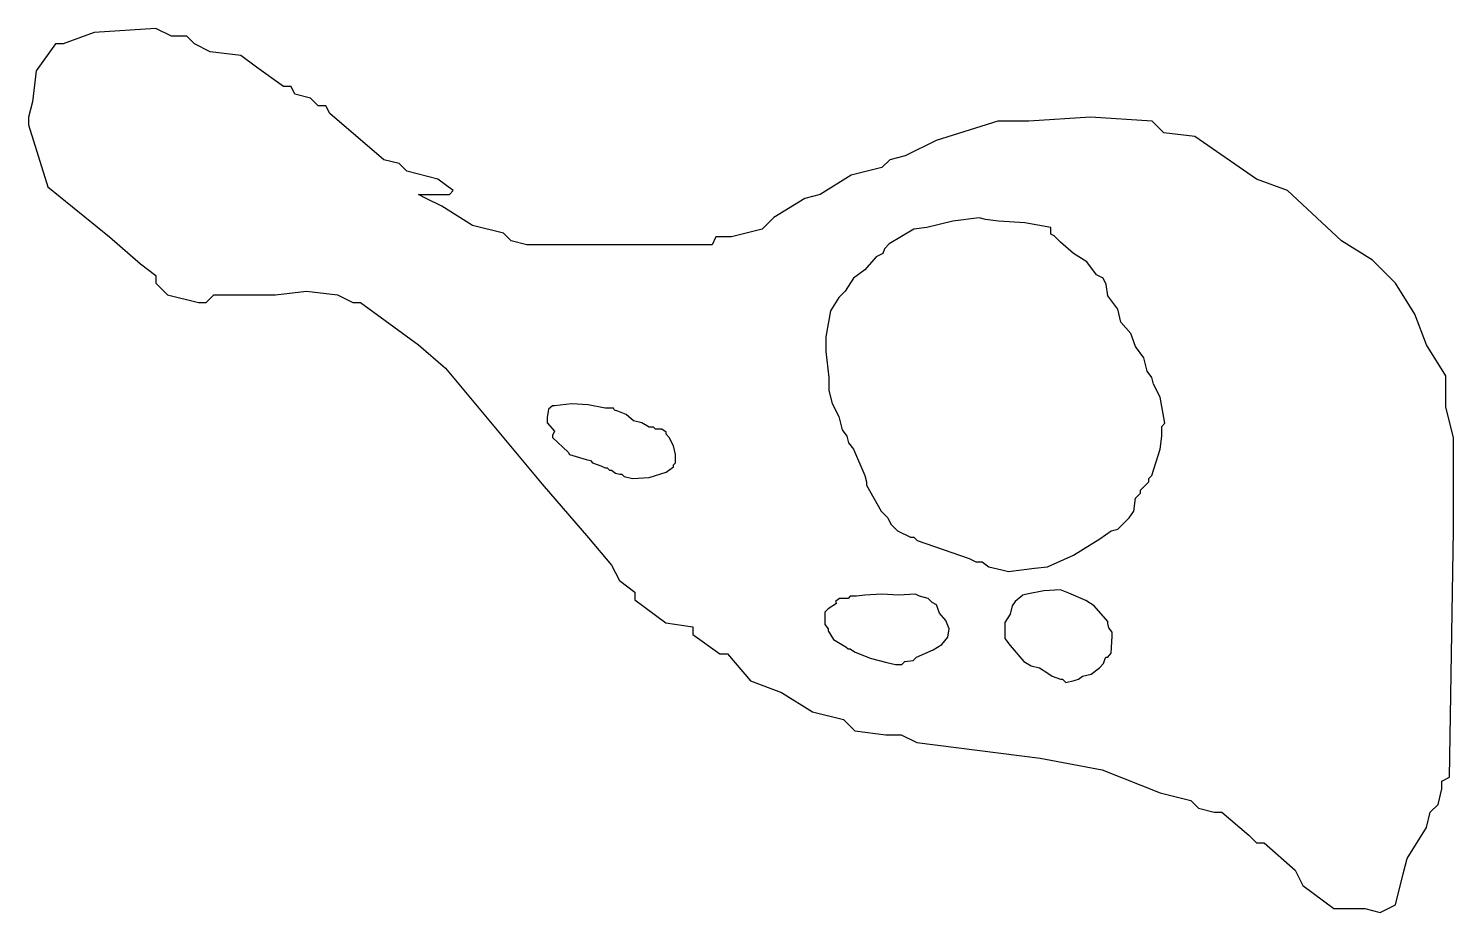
# Model space of a CAD drawing. Header units: metres. Extents: x 6.69 to 7.91, y 10.22 to 10.97.
import ezdxf

# ---------------------------------------------------------------- set-up
doc = ezdxf.new("R2010")
doc.units = ezdxf.units.M

msp = doc.modelspace()

# ---------------------------------------------------------------- linework, layer by layer
at = {"color": 31}
msp.add_lwpolyline([(6.69248, 10.8897), (6.70894, 10.837), (6.76162, 10.7942), (6.78795, 10.7712), (6.80112, 10.7613), (6.80112, 10.7547), (6.81099, 10.7448), (6.83733, 10.7383), (6.84391, 10.7383), (6.8505, 10.7448), (6.90317, 10.7448), (6.9295, 10.7481), (6.95584, 10.7448), (6.96901, 10.7383), (6.97559, 10.7383), (7.02497, 10.7021), (7.04801, 10.6823), (7.13031, 10.5835), (7.16981, 10.5375), (7.18957, 10.5144), (7.19615, 10.5012), (7.20932, 10.4914), (7.20932, 10.4848), (7.23565, 10.465), (7.2587, 10.4617), (7.2587, 10.4552), (7.28174, 10.4387), (7.28832, 10.4387), (7.30807, 10.4157), (7.33441, 10.4058), (7.36075, 10.3893), (7.38708, 10.3827), (7.39696, 10.3729), (7.42329, 10.3696), (7.43646, 10.3696), (7.44963, 10.363), (7.55497, 10.3498), (7.60764, 10.3399), (7.65702, 10.3202), (7.68335, 10.3136), (7.68994, 10.307), (7.70311, 10.3037), (7.70969, 10.3037), (7.73273, 10.284), (7.73932, 10.2774), (7.7459, 10.2774), (7.77224, 10.2543), (7.77882, 10.2412), (7.80516, 10.2214), (7.83149, 10.2214), (7.84466, 10.2181), (7.85783, 10.2247), (7.86441, 10.2511), (7.8677, 10.2642), (7.88416, 10.2906), (7.88745, 10.3037), (7.89404, 10.3103), (7.89733, 10.3235), (7.89733, 10.3301), (7.90391, 10.3334), (7.90721, 10.544), (7.90721, 10.5967), (7.90721, 10.623), (7.90062, 10.6494), (7.90062, 10.6757), (7.88416, 10.7021), (7.87429, 10.7284), (7.85783, 10.7547), (7.83807, 10.7745), (7.81174, 10.7909), (7.76565, 10.8337), (7.73932, 10.8436), (7.68665, 10.8798), (7.66031, 10.8831), (7.65044, 10.893), (7.59776, 10.8963), (7.54509, 10.893), (7.51876, 10.893), (7.46609, 10.8765), (7.43975, 10.8634), (7.42658, 10.8601), (7.42, 10.8535), (7.39366, 10.8469), (7.36733, 10.8304), (7.35416, 10.8271), (7.32783, 10.8107), (7.31795, 10.8008), (7.29162, 10.7942), (7.27845, 10.7942), (7.27516, 10.7876), (7.16981, 10.7876), (7.11714, 10.7876), (7.10398, 10.7909), (7.09739, 10.7975), (7.07106, 10.8041), (7.04472, 10.8206), (7.03155, 10.8271), (7.02497, 10.8304), (7.0513, 10.8304), (7.0546, 10.8337), (7.04143, 10.8436), (7.01509, 10.8502), (7.00851, 10.8568), (6.99534, 10.8601), (6.94925, 10.8996), (6.94596, 10.9061), (6.93938, 10.9061), (6.9328, 10.9127), (6.91963, 10.916), (6.91634, 10.9226), (6.90975, 10.9226), (6.88671, 10.9391), (6.87354, 10.9489), (6.84721, 10.9522), (6.83404, 10.9588), (6.82745, 10.9654), (6.81429, 10.9654), (6.80112, 10.972), (6.74845, 10.9687), (6.72211, 10.9588), (6.71553, 10.9588), (6.69907, 10.9358), (6.69578, 10.9094), (6.69248, 10.8963), (6.69248, 10.893)], close=True, dxfattribs=at)
at = {"color": 224}
msp.add_lwpolyline([(7.37206, 10.6966), (7.37484, 10.6743), (7.37484, 10.6632), (7.37762, 10.6521), (7.38318, 10.641), (7.38596, 10.6298), (7.39013, 10.6243), (7.39153, 10.6187), (7.3957, 10.6132), (7.40543, 10.5909), (7.40682, 10.5853), (7.40682, 10.5826), (7.41933, 10.5603), (7.4249, 10.5548), (7.42768, 10.5492), (7.43324, 10.5436), (7.44436, 10.5381), (7.44714, 10.5381), (7.44992, 10.5353), (7.49442, 10.52), (7.49998, 10.5172), (7.50554, 10.5172), (7.5111, 10.513), (7.52223, 10.5103), (7.52779, 10.5089), (7.55003, 10.5117), (7.56116, 10.513), (7.5834, 10.5228), (7.60565, 10.5367), (7.61538, 10.5436), (7.62095, 10.545), (7.63068, 10.5548), (7.63485, 10.5603), (7.63624, 10.5714), (7.64041, 10.5756), (7.64041, 10.5784), (7.64736, 10.5853), (7.64736, 10.5881), (7.65015, 10.5909), (7.6571, 10.6132), (7.65849, 10.6243), (7.65849, 10.6298), (7.65849, 10.6326), (7.66127, 10.6354), (7.6571, 10.6576), (7.65154, 10.6688), (7.65015, 10.6743), (7.64597, 10.6799), (7.64319, 10.691), (7.63624, 10.7007), (7.63207, 10.7119), (7.62373, 10.7216), (7.62095, 10.7327), (7.6126, 10.7439), (7.61121, 10.7536), (7.60843, 10.7591), (7.60287, 10.7619), (7.59453, 10.7731), (7.5834, 10.78), (7.57228, 10.7897), (7.56672, 10.7953), (7.56394, 10.7967), (7.56394, 10.8022), (7.54169, 10.8064), (7.51944, 10.8078), (7.50832, 10.8092), (7.50276, 10.8106), (7.48051, 10.8078), (7.45827, 10.8022), (7.44714, 10.8009), (7.42629, 10.7883), (7.42211, 10.7842), (7.42072, 10.78), (7.41516, 10.7772), (7.40543, 10.7661), (7.3957, 10.7591), (7.38874, 10.748), (7.38318, 10.7425), (7.37623, 10.7313), (7.37206, 10.7091), (7.37206, 10.698)], close=True, dxfattribs=at)
at = {"color": 227}
for points in [[(7.13471, 10.6357), (7.14099, 10.6286), (7.1392, 10.625), (7.1392, 10.6232), (7.15264, 10.6106), (7.15354, 10.6088), (7.16789, 10.6043), (7.17147, 10.6035), (7.17327, 10.6017), (7.18044, 10.599), (7.18402, 10.5972), (7.18582, 10.5972), (7.18761, 10.5954), (7.1894, 10.5954), (7.19299, 10.5927), (7.19658, 10.5918), (7.19837, 10.5918), (7.20016, 10.59), (7.20733, 10.5882), (7.22168, 10.5891), (7.23602, 10.5936), (7.2423, 10.5981), (7.2423, 10.5999), (7.24409, 10.6017), (7.24409, 10.6088), (7.2423, 10.616), (7.23871, 10.6232), (7.23602, 10.6259), (7.23602, 10.6277), (7.23244, 10.6303), (7.22885, 10.6303), (7.22706, 10.6303), (7.22527, 10.6321), (7.22168, 10.6321), (7.2154, 10.6357), (7.20823, 10.6375), (7.20195, 10.6429), (7.19478, 10.6456), (7.19209, 10.6465), (7.1912, 10.6483), (7.18402, 10.6483), (7.16968, 10.651), (7.15533, 10.6519), (7.14099, 10.6501), (7.1392, 10.6501), (7.13561, 10.6474), (7.13471, 10.6402), (7.13471, 10.6366)], [(7.3714, 10.4636), (7.37409, 10.46), (7.37409, 10.4582), (7.37857, 10.451), (7.38575, 10.4466), (7.38933, 10.4448), (7.39113, 10.443), (7.39292, 10.443), (7.39651, 10.4403), (7.40995, 10.4349), (7.4243, 10.4313), (7.43147, 10.4295), (7.43506, 10.4295), (7.43685, 10.4295), (7.43954, 10.4322), (7.44671, 10.4331), (7.4494, 10.4358), (7.46375, 10.4421), (7.47092, 10.4466), (7.4763, 10.4528), (7.47719, 10.46), (7.4745, 10.4672), (7.46913, 10.4735), (7.46644, 10.4806), (7.46285, 10.4824), (7.45926, 10.486), (7.45209, 10.4878), (7.44851, 10.4896), (7.43416, 10.4887), (7.41982, 10.4896), (7.40547, 10.4887), (7.3983, 10.4878), (7.39471, 10.4878), (7.39292, 10.4878), (7.39113, 10.486), (7.38395, 10.486), (7.38037, 10.4833), (7.38126, 10.4815), (7.37409, 10.477), (7.3714, 10.4743), (7.3714, 10.4672), (7.3714, 10.4645)], [(7.52471, 10.4519), (7.52919, 10.4457), (7.54085, 10.4322), (7.54713, 10.4286), (7.5543, 10.4268), (7.56147, 10.4223), (7.56506, 10.4197), (7.57223, 10.417), (7.57402, 10.417), (7.57671, 10.4143), (7.58388, 10.4161), (7.58747, 10.417), (7.59106, 10.4197), (7.59823, 10.4215), (7.6054, 10.4268), (7.60899, 10.4304), (7.60988, 10.434), (7.61078, 10.4358), (7.61257, 10.4358), (7.61526, 10.4394), (7.61616, 10.4537), (7.61616, 10.4573), (7.61347, 10.4609), (7.61257, 10.4645), (7.61257, 10.4663), (7.60092, 10.4797), (7.59375, 10.4842), (7.5794, 10.4905), (7.57223, 10.4932), (7.55788, 10.4923), (7.54354, 10.4896), (7.53995, 10.4887), (7.53368, 10.4833), (7.53099, 10.4797), (7.52919, 10.4726), (7.52471, 10.4654), (7.52471, 10.4582), (7.52471, 10.4546), (7.52471, 10.4528)]]:
    msp.add_lwpolyline(points, close=True, dxfattribs=at)

doc.saveas('drawing.dxf')
